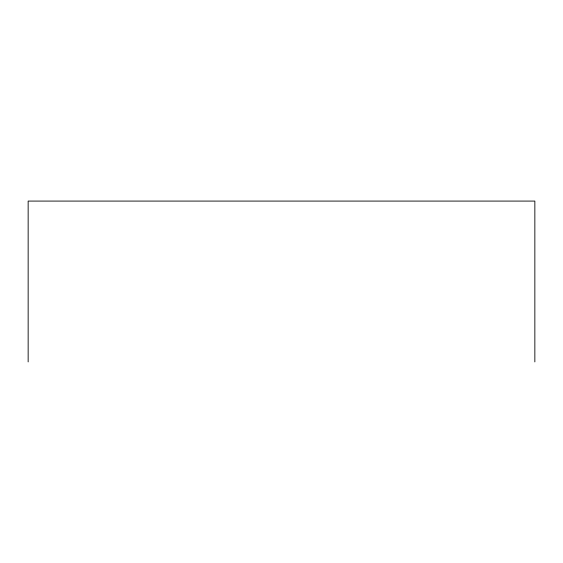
<?xml version="1.0" encoding="UTF-8"?>
<svg xmlns="http://www.w3.org/2000/svg" width="563" height="563" viewBox="0 0 563 563"><rect width="100%" height="100%" fill="white"/><g stroke="black" fill="none" stroke-linecap="round" stroke-linejoin="round"><path stroke-width="0.84" d="M534.85 361.918L534.85 201.082L28.15 201.082L28.15 361.918"/></g></svg>
